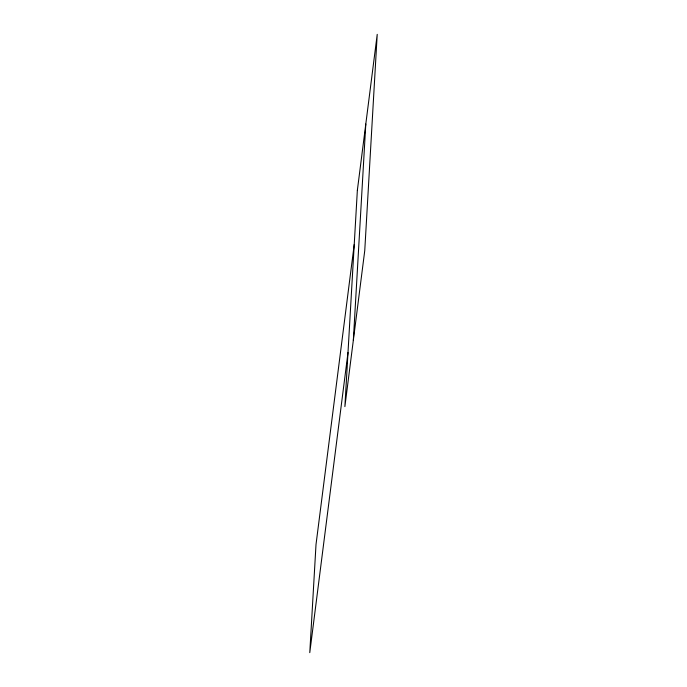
<?xml version="1.0" encoding="UTF-8"?>
<svg xmlns="http://www.w3.org/2000/svg" width="687" height="687" viewBox="0 0 687 687"><rect width="100%" height="100%" fill="white"/><g stroke="black" fill="none" stroke-linecap="round" stroke-linejoin="round"><path stroke-width="1.03" d="M353.333 340.297L365.802 124.029M354.234 244.426L316.011 544.516L309.777 652.65L348 352.56M357.352 190.359L344.883 406.627L364.754 250.626L377.223 34.35L357.352 190.359"/></g></svg>
